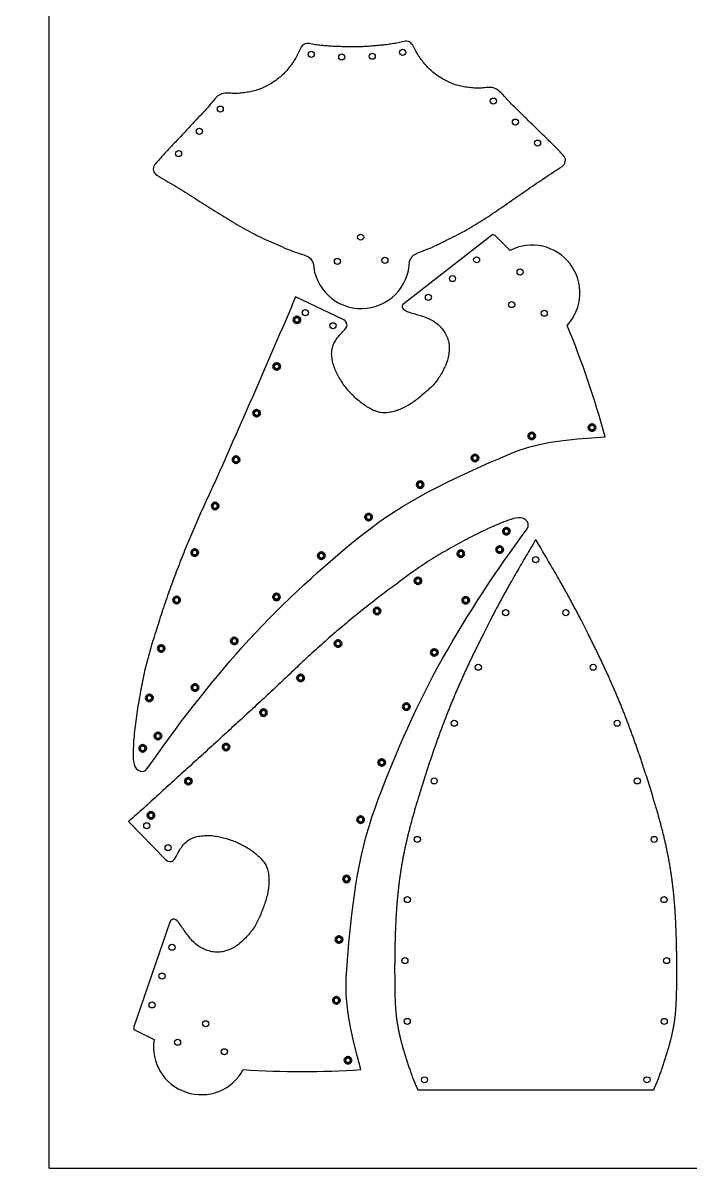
# Model space of a CAD drawing. Header units: millimetres. Extents: x -13 to 1300, y 0 to 900.
# Drawn here: x -13 to 316, y 0 to 563 of the extents above; entities that cross this region are included whole.
import ezdxf

# ---------------------------------------------------------------- set-up
doc = ezdxf.new("R2010")
doc.units = ezdxf.units.MM
doc.header["$MEASUREMENT"] = 0
doc.layers.add('Asphalt line', color=7, linetype='Continuous', lineweight=60)

# ---------------------------------------------------------------- blocks, each defined once
blk = doc.blocks.new('*U93')
at = {"layer": 'Asphalt line'}
blk.add_circle((0, 0), 1.5, dxfattribs=at)
blk = doc.blocks.new('*U94')
at = {"color": 0, "linetype": 'ByBlock', "lineweight": -2, "transparency": 16777216}
for p, rotation in [((18152.59, 16266.89), 125.0890754685372), ((18169.27, 16241.97), 122.4878010104123), ((18184.74, 16216.27), 119.3926457649304), ((18198.52, 16189.62), 115.3225944649334), ((18210.6, 16162.17), 112.3515465901946), ((18221.05, 16134.06), 107.4632557853854), ((18227.95, 16104.89), 99.52896095275729), ((18231.66, 16075.12), 95.27111535672375), ((18232.93, 16045.19), 85.59557755168287), ((18227.25, 16015.77), 75.27021403216519)]:
    blk.add_blockref('*U93', p, dxfattribs=dict(at, rotation=rotation))
blk = doc.blocks.new('*U95')
at = {"layer": 'Asphalt line'}
blk.add_circle((0, 0), 1.5, dxfattribs=at)
blk = doc.blocks.new('*U96')
at = {"color": 0, "linetype": 'ByBlock', "lineweight": -2, "transparency": 16777216}
for p, rotation in [((18152.59, 16266.89), 125.0890754685372), ((18169.27, 16241.97), 122.4878010104123), ((18184.74, 16216.27), 119.3926457649304), ((18198.52, 16189.62), 115.3225944649334), ((18210.6, 16162.17), 112.3515465901946), ((18221.05, 16134.06), 107.4632557853854), ((18227.95, 16104.89), 99.52896095275729), ((18231.66, 16075.12), 95.27111535672375), ((18232.93, 16045.19), 85.59557755168287), ((18227.25, 16015.77), 75.27021403216519)]:
    blk.add_blockref('*U95', p, dxfattribs=dict(at, rotation=rotation))
blk = doc.blocks.new('*U97')
at = {"layer": 'Asphalt line'}
blk.add_circle((10.01, -0.04), 1.5, dxfattribs=at)
blk = doc.blocks.new('*U98')
at = {"color": 0, "linetype": 'ByBlock', "lineweight": -2, "transparency": 16777216}
for p, rotation in [((18034.35, 16271.62), 25.65217659038145), ((18012.34, 16259.78), 30.74563605227971), ((17991.77, 16245.59), 36.53078466352862), ((17971.98, 16230.33), 39.4520793077395), ((17953.04, 16214.01), 41.98599230359968), ((17934.78, 16196.94), 43.37548425488295), ((17916.44, 16179.95), 42.52346272460711), ((17898.01, 16163.06), 42.27126068787618), ((17879.49, 16146.26), 42.45308691379032), ((17860.94, 16129.51), 42.04676851832901)]:
    blk.add_blockref('*U97', p, dxfattribs=dict(at, rotation=rotation))
blk = doc.blocks.new('*U99')
at = {"layer": 'Asphalt line'}
blk.add_circle((10.01, -0.04), 1.5, dxfattribs=at)
blk = doc.blocks.new('*U100')
at = {"color": 0, "linetype": 'ByBlock', "lineweight": -2, "transparency": 16777216}
for p, rotation in [((18034.35, 16271.62), 25.65217659038145), ((18012.34, 16259.78), 30.74563605227971), ((17991.77, 16245.59), 36.53078466352862), ((17971.98, 16230.33), 39.4520793077395), ((17953.04, 16214.01), 41.98599230359968), ((17934.78, 16196.94), 43.37548425488295), ((17916.44, 16179.95), 42.52346272460711), ((17898.01, 16163.06), 42.27126068787618), ((17879.49, 16146.26), 42.45308691379032), ((17860.94, 16129.51), 42.04676851832901)]:
    blk.add_blockref('*U99', p, dxfattribs=dict(at, rotation=rotation))
blk = doc.blocks.new('*U120')
at = {"layer": 'Asphalt line'}
blk.add_circle((10.01, -0.04), 1.5, dxfattribs=at)
blk = doc.blocks.new('*U121')
at = {"color": 0, "linetype": 'ByBlock', "lineweight": -2, "transparency": 16777216}
for p, rotation in [((18034.35, 16271.62), 25.65217659038145), ((18012.34, 16259.78), 30.74563605227971), ((17991.77, 16245.59), 36.53078466352862), ((17971.98, 16230.33), 39.4520793077395), ((17953.04, 16214.01), 41.98599230359968), ((17934.78, 16196.94), 43.37548425488295), ((17916.44, 16179.95), 42.52346272460711), ((17898.01, 16163.06), 42.27126068787618), ((17879.49, 16146.26), 42.45308691379032), ((17860.94, 16129.51), 42.04676851832901)]:
    blk.add_blockref('*U120', p, dxfattribs=dict(at, rotation=rotation))
blk = doc.blocks.new('*U177')
at = {"layer": 'Asphalt line'}
blk.add_circle((10.01, -0.04), 1.5, dxfattribs=at)
blk = doc.blocks.new('*U178')
at = {"color": 0, "linetype": 'ByBlock', "lineweight": -2, "transparency": 16777216}
for p, rotation in [((18034.35, 16271.62), 25.65217659038145), ((18012.34, 16259.78), 30.74563605227971), ((17991.77, 16245.59), 36.53078466352862), ((17971.98, 16230.33), 39.4520793077395), ((17953.04, 16214.01), 41.98599230359968), ((17934.78, 16196.94), 43.37548425488295), ((17916.44, 16179.95), 42.52346272460711), ((17898.01, 16163.06), 42.27126068787618), ((17879.49, 16146.26), 42.45308691379032), ((17860.94, 16129.51), 42.04676851832901)]:
    blk.add_blockref('*U177', p, dxfattribs=dict(at, rotation=rotation))

msp = doc.modelspace()

# ---------------------------------------------------------------- linework, layer by layer
for p, q in [((0, 0), (0, 900)), ((39.17, 170.38), (42.67, 166.8)), ((181.53, 38.41), (187.03, 38.41)), ((0, 0), (1300, 0))]:
    msp.add_line(p, q)
for points in [[(177.39, 446.02), (178.01, 447.14), (178.68, 448.23), (179.55, 449.09), (180.66, 449.67), (181.82, 450.18), (182.97, 450.66), (184.13, 451.12), (185.31, 451.55), (186.48, 451.99), (187.65, 452.44), (188.8, 452.93), (189.94, 453.46), (191.07, 454), (192.19, 454.56), (193.3, 455.13), (194.42, 455.71), (195.53, 456.28), (196.65, 456.84), (197.78, 457.39), (198.9, 457.94), (200.03, 458.5), (201.14, 459.06), (202.26, 459.63), (203.36, 460.22), (204.46, 460.82), (205.55, 461.44), (206.64, 462.06), (207.72, 462.69), (208.8, 463.33), (209.87, 463.98), (210.94, 464.64), (212, 465.3), (213.06, 465.97), (214.12, 466.64), (215.17, 467.32), (216.22, 468.01), (217.26, 468.7), (218.31, 469.39), (219.35, 470.09), (220.39, 470.79), (221.42, 471.49), (222.46, 472.19), (223.49, 472.9), (224.52, 473.61), (225.55, 474.32), (226.58, 475.04), (227.61, 475.75), (228.64, 476.46), (229.67, 477.18), (230.69, 477.9), (231.72, 478.61), (232.75, 479.33), (233.78, 480.04), (234.81, 480.75), (235.84, 481.46), (236.87, 482.18), (237.9, 482.88), (238.94, 483.59), (239.97, 484.3), (241.01, 485), (242.05, 485.7), (243.09, 486.39), (244.13, 487.09), (245.17, 487.78), (246.22, 488.47), (247.26, 489.16), (248.31, 489.85), (249.36, 490.53), (250.41, 491.22), (251.45, 491.9), (252.5, 492.59), (253.09, 493.02), (253.58, 493.58), (253.92, 494.23), (254.1, 494.94), (254.16, 495.68), (254.1, 496.42), (253.86, 497.1), (253.45, 497.7), (252.94, 498.25), (252.43, 498.79), (251.91, 499.33), (251.4, 499.87), (250.88, 500.4), (250.37, 500.93), (249.85, 501.46), (249.33, 501.98), (248.82, 502.51), (248.3, 503.03), (247.78, 503.54), (247.26, 504.06), (246.74, 504.57), (246.22, 505.09), (245.7, 505.6), (245.18, 506.11), (244.66, 506.62), (244.14, 507.13), (243.62, 507.63), (243.1, 508.14), (242.58, 508.64), (242.06, 509.15), (241.54, 509.66), (241.02, 510.16), (240.49, 510.67), (239.97, 511.17), (239.45, 511.68), (238.93, 512.19), (238.41, 512.69), (237.89, 513.2), (237.37, 513.71), (236.85, 514.22), (236.33, 514.73), (235.81, 515.25), (235.28, 515.76), (234.76, 516.28), (234.24, 516.79), (233.72, 517.3), (233.2, 517.82), (232.68, 518.33), (232.16, 518.85), (231.63, 519.36), (231.11, 519.87), (230.59, 520.38), (230.06, 520.88), (229.54, 521.39), (229.02, 521.9), (228.49, 522.41), (227.97, 522.92), (227.46, 523.44), (226.94, 523.96), (226.43, 524.48), (225.92, 525.01), (225.42, 525.54), (224.92, 526.08), (224.43, 526.63), (223.94, 527.18), (223.45, 527.74), (222.96, 528.3), (222.46, 528.83), (221.94, 529.35), (221.38, 529.82), (220.8, 530.25), (220.17, 530.62), (219.5, 530.93), (218.8, 531.16), (218.09, 531.32), (217.36, 531.41), (216.62, 531.43), (215.89, 531.42), (215.16, 531.36), (214.43, 531.29), (213.7, 531.21), (212.98, 531.14), (212.25, 531.09), (211.52, 531.07), (210.79, 531.07), (210.05, 531.09), (209.32, 531.13), (208.59, 531.18), (207.86, 531.24), (207.13, 531.32), (206.4, 531.4), (205.67, 531.5), (204.94, 531.6), (204.22, 531.72), (203.5, 531.85), (202.78, 532), (202.07, 532.16), (201.36, 532.35), (200.66, 532.55), (199.96, 532.76), (199.27, 533), (198.58, 533.25), (197.9, 533.53), (197.22, 533.81), (196.55, 534.12), (195.89, 534.44), (195.23, 534.77), (194.59, 535.12), (193.94, 535.48), (193.31, 535.85), (192.69, 536.24), (192.07, 536.64), (191.46, 537.05), (190.86, 537.47), (190.27, 537.91), (189.69, 538.36), (189.12, 538.82), (188.56, 539.29), (188.02, 539.77), (187.48, 540.27), (186.96, 540.78), (186.45, 541.31), (185.95, 541.84), (185.45, 542.38), (184.97, 542.94), (184.5, 543.5), (184.04, 544.06), (183.59, 544.64), (183.14, 545.22), (182.71, 545.82), (182.3, 546.42), (181.89, 547.03), (181.5, 547.64), (181.12, 548.27), (180.75, 548.91), (180.4, 549.55), (180.07, 550.2), (179.74, 550.85), (179.42, 551.51), (179.07, 552.15), (178.65, 552.76), (178.15, 553.3), (177.57, 553.74), (176.89, 554.03), (176.17, 554.17), (175.43, 554.16), (174.71, 554.04), (174, 553.86), (173.29, 553.65), (172.58, 553.47), (171.87, 553.33), (171.15, 553.2), (170.42, 553.09), (169.7, 552.99), (168.97, 552.89), (168.25, 552.78), (167.52, 552.67), (166.8, 552.56), (166.08, 552.46), (165.35, 552.36), (164.62, 552.28), (163.9, 552.21), (163.17, 552.15), (162.44, 552.09), (161.71, 552.03), (160.98, 551.97), (160.25, 551.9), (159.52, 551.84), (158.79, 551.77), (158.06, 551.7), (157.33, 551.64), (156.61, 551.59), (155.88, 551.53), (155.15, 551.49), (154.42, 551.46), (153.69, 551.43), (152.95, 551.41), (152.22, 551.4), (151.49, 551.39), (150.76, 551.37), (150.03, 551.35), (149.3, 551.33), (148.57, 551.33), (147.84, 551.33), (147.1, 551.34), (146.37, 551.36), (145.64, 551.39), (144.91, 551.42), (144.18, 551.45), (143.45, 551.49), (142.72, 551.52), (141.99, 551.55), (141.26, 551.58), (140.52, 551.61), (139.79, 551.64), (139.06, 551.67), (138.33, 551.71), (137.6, 551.76), (136.87, 551.82), (136.15, 551.9), (135.42, 551.97), (134.69, 552.05), (133.96, 552.13), (133.23, 552.2), (132.51, 552.27), (131.78, 552.35), (131.05, 552.44), (130.33, 552.56), (129.61, 552.7), (128.9, 552.88), (128.18, 553.03), (127.46, 553.12), (126.72, 553.09), (126, 552.93), (125.34, 552.6), (124.77, 552.14), (124.3, 551.58), (123.91, 550.96), (123.58, 550.3), (123.29, 549.63), (123, 548.96), (122.69, 548.3), (122.36, 547.64), (122.03, 546.99), (121.68, 546.35), (121.31, 545.71), (120.93, 545.09), (120.54, 544.47), (120.14, 543.86), (119.72, 543.25), (119.29, 542.66), (118.86, 542.07), (118.41, 541.49), (117.95, 540.92), (117.48, 540.36), (117, 539.8), (116.52, 539.26), (116.01, 538.72), (115.5, 538.2), (114.98, 537.69), (114.44, 537.2), (113.89, 536.71), (113.33, 536.24), (112.76, 535.78), (112.18, 535.33), (111.59, 534.89), (110.99, 534.47), (110.38, 534.05), (109.77, 533.65), (109.14, 533.26), (108.51, 532.89), (107.87, 532.53), (107.22, 532.18), (106.57, 531.85), (105.9, 531.53), (105.23, 531.23), (104.56, 530.95), (103.87, 530.68), (103.19, 530.43), (102.49, 530.2), (101.79, 529.99), (101.09, 529.79), (100.38, 529.62), (99.66, 529.45), (98.95, 529.3), (98.23, 529.16), (97.5, 529.04), (96.78, 528.92), (96.05, 528.82), (95.32, 528.72), (94.59, 528.64), (93.86, 528.57), (93.13, 528.52), (92.4, 528.48), (91.67, 528.48), (90.94, 528.49), (90.21, 528.53), (89.48, 528.58), (88.75, 528.62), (88.02, 528.64), (87.29, 528.63), (86.55, 528.57), (85.83, 528.45), (85.12, 528.26), (84.43, 528), (83.78, 527.67), (83.17, 527.27), (82.6, 526.81), (82.07, 526.31), (81.57, 525.78), (81.09, 525.22), (80.62, 524.64), (80.16, 524.06), (79.7, 523.49), (79.23, 522.92), (78.75, 522.36), (78.27, 521.8), (77.79, 521.25), (77.3, 520.71), (76.81, 520.17), (76.31, 519.63), (75.82, 519.1), (75.32, 518.57), (74.82, 518.04), (74.32, 517.51), (73.81, 516.98), (73.31, 516.44), (72.81, 515.91), (72.31, 515.38), (71.81, 514.84), (71.31, 514.31), (70.82, 513.77), (70.32, 513.23), (69.82, 512.7), (69.32, 512.16), (68.82, 511.62), (68.33, 511.09), (67.83, 510.56), (67.33, 510.02), (66.83, 509.49), (66.33, 508.96), (65.83, 508.43), (65.34, 507.9), (64.84, 507.37), (64.34, 506.85), (63.84, 506.32), (63.34, 505.79), (62.84, 505.26), (62.34, 504.73), (61.84, 504.21), (61.35, 503.68), (60.85, 503.15), (60.35, 502.62), (59.85, 502.09), (59.35, 501.56), (58.86, 501.02), (58.36, 500.49), (57.86, 499.95), (57.37, 499.41), (56.87, 498.87), (56.38, 498.33), (55.88, 497.79), (55.39, 497.24), (54.9, 496.69), (54.4, 496.14), (53.91, 495.58), (53.42, 495.03), (52.93, 494.46), (52.44, 493.9), (51.96, 493.33), (51.57, 492.72), (51.37, 492.02), (51.34, 491.28), (51.42, 490.54), (51.64, 489.84), (52.01, 489.21), (52.52, 488.67), (53.13, 488.27), (54.2, 487.63), (55.27, 486.99), (56.35, 486.35), (57.42, 485.71), (58.49, 485.07), (59.56, 484.43), (60.64, 483.79), (61.7, 483.15), (62.77, 482.5), (63.84, 481.85), (64.91, 481.2), (65.97, 480.54), (67.03, 479.89), (68.09, 479.23), (69.15, 478.57), (70.21, 477.9), (71.27, 477.24), (72.32, 476.57), (73.38, 475.9), (74.43, 475.24), (75.49, 474.57), (76.54, 473.9), (77.6, 473.23), (78.65, 472.56), (79.71, 471.9), (80.77, 471.23), (81.82, 470.57), (82.88, 469.91), (83.94, 469.25), (85, 468.59), (86.06, 467.93), (87.13, 467.28), (88.2, 466.63), (89.27, 465.98), (90.34, 465.34), (91.41, 464.71), (92.49, 464.07), (93.57, 463.45), (94.65, 462.82), (95.74, 462.21), (96.83, 461.6), (97.93, 461), (99.03, 460.4), (100.13, 459.82), (101.24, 459.25), (102.36, 458.68), (103.48, 458.13), (104.6, 457.59), (105.74, 457.06), (106.87, 456.55), (108.01, 456.04), (109.16, 455.55), (110.3, 455.04), (111.44, 454.53), (112.58, 454.01), (113.72, 453.49), (114.85, 452.97), (115.99, 452.46), (117.14, 451.96), (118.29, 451.49), (119.46, 451.04), (120.64, 450.63), (121.83, 450.25), (123.02, 449.87), (124.2, 449.47), (125.36, 449.04), (126.54, 448.59), (127.69, 448.09), (128.65, 447.33), (129.39, 446.31), (130.05, 445.21, 0.968807), (177.39, 446.02)], [(255.02, 414.41, 0.840766), (226.9, 451.24), (219.52, 458.59, 0.377866), (217.78, 458.7), (174.78, 425.24), (174.19, 424.64), (173.88, 423.79), (173.89, 423.32), (174.11, 422.68), (174.63, 422.08), (175.26, 421.68), (175.91, 421.38), (176.67, 421.08), (177.38, 420.85), (178.08, 420.64), (178.78, 420.44), (179.58, 420.22), (180.18, 420.06), (180.88, 419.85), (181.58, 419.65), (182.29, 419.43), (182.99, 419.2), (183.69, 418.97), (184.39, 418.72), (185.09, 418.46), (185.51, 418.3), (186.46, 417.91), (187.14, 417.6), (187.81, 417.28), (188.47, 416.94), (189.11, 416.58), (189.73, 416.19), (190.61, 415.57), (190.92, 415.33), (191.48, 414.85), (192.02, 414.35), (192.54, 413.82), (193.03, 413.27), (193.5, 412.7), (193.82, 412.29), (194.39, 411.5), (194.79, 410.88), (195.17, 410.24), (195.52, 409.59), (195.83, 408.92), (196.11, 408.24), (196.36, 407.49), (196.55, 406.83), (196.71, 406.11), (196.83, 405.38), (196.91, 404.65), (196.97, 403.91), (196.98, 403.16), (196.96, 402.1), (196.93, 401.68), (196.86, 400.94), (196.77, 400.21), (196.64, 399.48), (196.49, 398.76), (196.32, 398.04), (196.11, 397.33), (195.96, 396.85), (195.63, 395.94), (195.35, 395.26), (195.06, 394.58), (194.75, 393.91), (194.55, 393.5), (194.1, 392.58), (193.76, 391.93), (193.42, 391.27), (193.06, 390.63), (192.69, 389.99), (192.3, 389.36), (191.91, 388.73), (191.5, 388.12), (191.07, 387.52), (190.55, 386.83), (190.17, 386.36), (189.7, 385.8), (189.21, 385.25), (188.72, 384.71), (188.2, 384.18), (187.68, 383.66), (187.15, 383.15), (186.61, 382.64), (186.06, 382.15), (185.5, 381.66), (184.94, 381.17), (184.37, 380.69), (183.56, 380.02), (183.23, 379.75), (182.66, 379.28), (182.08, 378.82), (181.51, 378.36), (180.92, 377.91), (180.33, 377.47), (179.74, 377.03), (179.14, 376.61), (178.53, 376.19), (177.91, 375.79), (177.29, 375.4), (176.9, 375.17), (176.02, 374.66), (175.36, 374.31), (174.7, 373.98), (174.04, 373.66), (173.36, 373.36), (172.68, 373.08), (171.98, 372.81), (171.29, 372.56), (170.58, 372.34), (169.87, 372.13), (169.15, 371.94), (168.43, 371.78), (167.84, 371.66), (166.96, 371.51), (166.23, 371.42), (165.49, 371.37), (164.76, 371.36), (164.14, 371.39), (163.3, 371.5), (162.58, 371.64), (161.87, 371.83), (161.16, 372.06), (160.47, 372.32), (159.78, 372.62), (159.1, 372.94), (158.2, 373.4), (157.78, 373.63), (157.13, 374), (156.5, 374.38), (155.87, 374.78), (155.26, 375.19), (154.66, 375.61), (154.06, 376.04), (153.48, 376.48), (152.9, 376.94), (152.5, 377.26), (151.77, 377.88), (151.22, 378.37), (150.68, 378.87), (150.15, 379.38), (149.62, 379.9), (149.11, 380.43), (148.6, 380.96), (148.31, 381.27), (147.61, 382.05), (147.12, 382.61), (146.65, 383.18), (146.19, 383.75), (145.73, 384.33), (145.29, 384.92), (144.85, 385.51), (144.43, 386.12), (143.89, 386.92), (143.61, 387.35), (143.22, 387.97), (142.84, 388.61), (142.48, 389.25), (142.13, 389.9), (141.79, 390.55), (141.47, 391.22), (141.13, 391.97), (140.88, 392.57), (140.62, 393.25), (140.37, 393.95), (140.14, 394.65), (139.93, 395.36), (139.75, 396.07), (139.58, 396.79), (139.42, 397.6), (139.31, 398.25), (139.21, 398.98), (139.14, 399.72), (139.11, 400.46), (139.12, 401.2), (139.18, 401.87), (139.3, 402.66), (139.46, 403.38), (139.67, 404.09), (139.93, 404.79), (140.22, 405.47), (140.67, 406.34), (140.92, 406.78), (141.31, 407.41), (141.73, 408.01), (142.18, 408.6), (142.64, 409.18), (143.01, 409.62), (143.59, 410.28), (144.09, 410.83), (144.59, 411.36), (145.09, 411.9), (145.53, 412.38), (146.1, 413.02), (146.57, 413.87), (146.67, 414.35), (146.66, 414.88), (146.44, 415.67), (145.98, 416.41), (145.57, 416.82), (144.83, 417.33), (121.38, 428.51), (120.89, 427.36), (120.4, 426.21), (119.91, 425.06), (119.43, 423.91), (118.94, 422.76), (118.45, 421.61), (117.96, 420.46), (117.48, 419.31), (116.99, 418.16), (116.49, 417.01), (116, 415.86), (115.51, 414.71), (115.01, 413.56), (114.51, 412.42), (114.01, 411.27), (113.51, 410.13), (113.01, 408.98), (112.51, 407.84), (112.01, 406.69), (111.51, 405.55), (111.01, 404.4), (110.51, 403.26), (110.01, 402.11), (109.51, 400.96), (109.01, 399.82), (108.51, 398.67), (108.02, 397.52), (107.52, 396.38), (107.02, 395.23), (106.53, 394.08), (106.04, 392.93), (105.54, 391.79), (105.05, 390.64), (104.55, 389.49), (104.06, 388.34), (103.56, 387.19), (103.07, 386.05), (102.57, 384.9), (102.08, 383.75), (101.58, 382.61), (101.08, 381.46), (100.58, 380.31), (100.08, 379.17), (99.58, 378.02), (99.08, 376.88), (98.58, 375.73), (98.08, 374.59), (97.58, 373.44), (97.08, 372.3), (96.57, 371.15), (96.07, 370.01), (95.57, 368.87), (95.06, 367.72), (94.56, 366.58), (94.06, 365.43), (93.55, 364.29), (93.05, 363.15), (92.55, 362), (92.04, 360.86), (91.54, 359.71), (91.04, 358.57), (90.54, 357.43), (90.03, 356.28), (89.53, 355.14), (89.03, 353.99), (88.53, 352.85), (88.02, 351.7), (87.52, 350.56), (87.01, 349.42), (86.51, 348.27), (86, 347.13), (85.5, 345.99), (84.99, 344.85), (84.48, 343.71), (83.97, 342.56), (83.45, 341.43), (82.94, 340.29), (82.42, 339.15), (81.9, 338.01), (81.39, 336.87), (80.87, 335.74), (80.34, 334.6), (79.82, 333.47), (79.3, 332.33), (78.78, 331.19), (78.26, 330.06), (77.73, 328.92), (77.21, 327.79), (76.69, 326.65), (76.17, 325.52), (75.65, 324.38), (75.13, 323.24), (74.62, 322.1), (74.11, 320.96), (73.6, 319.82), (73.1, 318.67), (72.6, 317.53), (72.1, 316.38), (71.61, 315.23), (71.11, 314.09), (70.62, 312.94), (70.13, 311.79), (69.64, 310.64), (69.15, 309.49), (68.67, 308.34), (68.18, 307.18), (67.7, 306.03), (67.22, 304.88), (66.75, 303.72), (66.28, 302.56), (65.82, 301.4), (65.36, 300.24), (64.9, 299.07), (64.45, 297.91), (64, 296.74), (63.55, 295.58), (63.1, 294.41), (62.65, 293.24), (62.21, 292.08), (61.76, 290.91), (61.32, 289.74), (60.89, 288.57), (60.46, 287.39), (60.03, 286.22), (59.61, 285.04), (59.19, 283.86), (58.77, 282.69), (58.36, 281.51), (57.95, 280.33), (57.54, 279.14), (57.13, 277.96), (56.72, 276.78), (56.32, 275.6), (55.92, 274.41), (55.53, 273.23), (55.14, 272.04), (54.77, 270.85), (54.4, 269.65), (54.04, 268.46), (53.67, 267.26), (53.29, 266.07), (52.9, 264.88), (52.5, 263.7), (52.11, 262.51), (51.73, 261.32), (51.35, 260.13), (50.98, 258.94), (50.62, 257.74), (50.27, 256.54), (49.92, 255.34), (49.58, 254.14), (49.24, 252.93), (48.9, 251.73), (48.57, 250.52), (48.25, 249.32), (47.94, 248.11), (47.63, 246.89), (47.34, 245.68), (47.06, 244.46), (46.79, 243.24), (46.53, 242.02), (46.27, 240.8), (46.02, 239.57), (45.78, 238.34), (45.55, 237.12), (45.32, 235.89), (45.09, 234.66), (44.86, 233.43), (44.64, 232.2), (44.41, 230.97), (44.19, 229.74), (43.98, 228.51), (43.77, 227.28), (43.57, 226.04), (43.38, 224.81), (43.21, 223.57), (43.04, 222.33), (42.88, 221.09), (42.71, 219.85), (42.56, 218.61), (42.4, 217.37), (42.26, 216.13), (42.11, 214.89), (41.98, 213.64), (41.86, 212.4), (41.76, 211.16), (41.66, 209.91), (41.58, 208.67), (41.52, 207.42), (41.47, 206.17), (41.43, 204.92), (41.41, 203.67), (41.4, 202.41), (41.43, 201.16), (41.58, 199.92), (41.88, 198.72), (42.29, 197.51), (42.94, 196.46), (43.94, 195.72), (45.07, 195.13), (46.29, 195.08), (47.48, 195.54), (48.32, 196.44), (51.06, 200.33), (53.82, 204.21), (56.6, 208.08), (59.41, 211.92), (62.24, 215.75), (65.11, 219.55), (68, 223.34), (70.92, 227.1), (73.86, 230.84), (76.83, 234.56), (79.84, 238.26), (82.87, 241.93), (85.93, 245.59), (89.02, 249.21), (92.14, 252.8), (95.3, 256.37), (98.5, 259.9), (101.73, 263.39), (105.01, 266.84), (108.33, 270.25), (111.69, 273.62), (115.08, 276.96), (118.52, 280.27), (121.98, 283.54), (125.47, 286.79), (128.99, 290), (132.54, 293.18), (136.1, 296.34), (139.67, 299.46), (143.27, 302.55), (146.88, 305.6), (150.54, 308.6), (154.24, 311.56), (158.01, 314.45), (161.86, 317.28), (165.79, 320.05), (169.83, 322.73), (173.97, 325.33), (178.21, 327.86), (182.51, 330.29), (186.87, 332.65), (191.25, 334.93), (195.63, 337.13), (200, 339.24), (204.33, 341.28), (208.6, 343.24), (212.78, 345.12), (216.86, 346.92), (220.82, 348.64), (224.65, 350.29), (228.46, 351.85), (232.43, 353.3), (236.72, 354.64), (241.48, 355.85), (246.89, 356.91), (253.09, 357.82), (260.04, 358.56), (267.14, 359.14), (273.71, 359.57, 0.031706), (255.02, 414.41)], [(95.62, 48.43, 0.031706), (153.55, 48.43), (151.84, 54.79), (150.1, 61.69), (148.56, 68.51), (147.42, 74.68), (146.68, 80.14), (146.29, 85.03), (146.18, 89.52), (146.27, 93.75), (146.51, 97.87), (146.84, 102.02), (147.2, 106.32), (147.58, 110.76), (148.01, 115.33), (148.49, 120), (149.02, 124.76), (149.62, 129.57), (150.28, 134.43), (151.02, 139.31), (151.85, 144.2), (152.77, 149.06), (153.79, 153.88), (154.92, 158.64), (156.16, 163.33), (157.5, 167.95), (158.95, 172.5), (160.47, 177), (162.07, 181.46), (163.74, 185.89), (165.46, 190.3), (167.22, 194.69), (169.02, 199.09), (170.86, 203.47), (172.73, 207.85), (174.64, 212.22), (176.58, 216.57), (178.57, 220.91), (180.59, 225.22), (182.65, 229.51), (184.76, 233.78), (186.92, 238.02), (189.13, 242.24), (191.39, 246.43), (193.7, 250.59), (196.05, 254.73), (198.45, 258.85), (200.88, 262.94), (203.35, 267.02), (205.85, 271.07), (208.38, 275.1), (210.95, 279.12), (213.54, 283.11), (216.16, 287.09), (218.81, 291.05), (221.49, 294.98), (224.19, 298.9), (226.93, 302.8), (229.69, 306.68), (232.47, 310.54), (235.27, 314.39), (235.86, 315.48), (235.9, 316.75), (235.47, 317.89), (234.55, 318.77), (233.51, 319.48), (232.31, 319.75), (231.04, 319.75), (229.8, 319.65), (228.58, 319.39), (227.39, 319.01), (226.2, 318.6), (225.02, 318.17), (223.85, 317.73), (222.68, 317.28), (221.53, 316.82), (220.37, 316.35), (219.22, 315.86), (218.08, 315.35), (216.94, 314.84), (215.81, 314.31), (214.68, 313.78), (213.55, 313.24), (212.42, 312.69), (211.3, 312.15), (210.18, 311.59), (209.06, 311.04), (207.94, 310.48), (206.83, 309.91), (205.72, 309.34), (204.62, 308.75), (203.52, 308.16), (202.42, 307.56), (201.33, 306.95), (200.23, 306.34), (199.14, 305.73), (198.05, 305.12), (196.96, 304.51), (195.88, 303.9), (194.79, 303.28), (193.71, 302.65), (192.63, 302.02), (191.55, 301.39), (190.48, 300.75), (189.41, 300.09), (188.35, 299.44), (187.29, 298.77), (186.24, 298.09), (185.2, 297.4), (184.16, 296.71), (183.12, 296.01), (182.09, 295.3), (181.06, 294.59), (180.04, 293.88), (179.01, 293.16), (177.99, 292.44), (176.97, 291.71), (175.96, 290.98), (174.95, 290.24), (173.95, 289.49), (172.96, 288.74), (171.96, 287.98), (170.96, 287.23), (169.96, 286.49), (168.95, 285.75), (167.93, 285.02), (166.92, 284.29), (165.91, 283.55), (164.91, 282.8), (163.92, 282.05), (162.92, 281.29), (161.93, 280.52), (160.95, 279.76), (159.96, 278.99), (158.97, 278.22), (157.99, 277.45), (157.01, 276.68), (156.02, 275.91), (155.04, 275.13), (154.07, 274.35), (153.09, 273.57), (152.12, 272.78), (151.15, 271.99), (150.19, 271.2), (149.23, 270.4), (148.26, 269.6), (147.3, 268.8), (146.35, 268), (145.39, 267.2), (144.43, 266.4), (143.47, 265.59), (142.52, 264.78), (141.56, 263.98), (140.62, 263.16), (139.67, 262.35), (138.73, 261.53), (137.79, 260.7), (136.85, 259.87), (135.92, 259.04), (134.99, 258.21), (134.05, 257.38), (133.12, 256.54), (132.19, 255.71), (131.26, 254.87), (130.34, 254.03), (129.41, 253.2), (128.48, 252.35), (127.56, 251.51), (126.64, 250.67), (125.72, 249.82), (124.81, 248.97), (123.9, 248.11), (122.99, 247.26), (122.08, 246.4), (121.17, 245.54), (120.26, 244.68), (119.35, 243.82), (118.45, 242.96), (117.54, 242.1), (116.64, 241.24), (115.73, 240.38), (114.82, 239.52), (113.92, 238.66), (113.01, 237.8), (112.1, 236.94), (111.19, 236.08), (110.28, 235.23), (109.37, 234.37), (108.45, 233.52), (107.54, 232.67), (106.62, 231.82), (105.71, 230.97), (104.79, 230.12), (103.87, 229.27), (102.95, 228.42), (102.03, 227.58), (101.11, 226.73), (100.19, 225.89), (99.27, 225.04), (98.35, 224.2), (97.43, 223.35), (96.51, 222.51), (95.58, 221.66), (94.66, 220.82), (93.74, 219.97), (92.82, 219.13), (91.9, 218.28), (90.98, 217.44), (90.06, 216.59), (89.14, 215.75), (88.22, 214.9), (87.3, 214.06), (86.38, 213.21), (85.46, 212.36), (84.54, 211.52), (83.62, 210.68), (82.69, 209.83), (81.77, 208.99), (80.85, 208.14), (79.93, 207.3), (79, 206.46), (78.08, 205.61), (77.16, 204.77), (76.23, 203.93), (75.31, 203.09), (74.38, 202.25), (73.46, 201.41), (72.53, 200.57), (71.6, 199.74), (70.67, 198.9), (69.75, 198.06), (68.82, 197.22), (67.89, 196.38), (66.97, 195.55), (66.04, 194.71), (65.11, 193.87), (64.19, 193.03), (63.26, 192.19), (62.34, 191.35), (61.41, 190.51), (60.49, 189.66), (59.57, 188.82), (58.64, 187.98), (57.72, 187.13), (56.8, 186.29), (55.88, 185.45), (54.95, 184.6), (54.03, 183.76), (53.11, 182.92), (52.18, 182.08), (51.26, 181.24), (50.33, 180.4), (49.41, 179.56), (48.48, 178.72), (47.55, 177.88), (46.62, 177.05), (45.69, 176.22), (44.76, 175.38), (43.82, 174.55), (42.89, 173.72), (41.96, 172.89), (41.03, 172.05), (40.1, 171.22), (39.17, 170.38), (57.32, 151.8), (58.04, 151.26), (58.56, 151.01), (59.41, 150.8), (60.22, 150.85), (60.72, 151.01), (61.15, 151.26), (61.8, 151.99), (62.23, 152.73), (62.53, 153.3), (62.88, 153.95), (63.23, 154.6), (63.58, 155.24), (64.03, 156.01), (64.32, 156.5), (64.72, 157.12), (65.13, 157.73), (65.57, 158.32), (66.04, 158.9), (66.37, 159.28), (67.05, 159.98), (67.61, 160.48), (68.18, 160.95), (68.79, 161.38), (69.42, 161.76), (70.13, 162.13), (70.74, 162.4), (71.44, 162.65), (72.14, 162.86), (72.86, 163.03), (73.59, 163.18), (74.25, 163.28), (75.06, 163.39), (75.8, 163.46), (76.53, 163.52), (77.27, 163.55), (78.01, 163.56), (78.74, 163.55), (79.48, 163.52), (80.12, 163.48), (80.95, 163.4), (81.68, 163.31), (82.41, 163.2), (83.14, 163.08), (83.86, 162.94), (84.58, 162.79), (85.3, 162.62), (85.79, 162.49), (86.73, 162.24), (87.44, 162.03), (88.14, 161.81), (88.84, 161.58), (89.54, 161.34), (90.23, 161.09), (90.92, 160.82), (91.6, 160.54), (92.57, 160.13), (92.95, 159.96), (93.62, 159.65), (94.29, 159.33), (94.95, 159), (95.6, 158.66), (96.25, 158.31), (96.89, 157.95), (97.71, 157.46), (98.15, 157.18), (98.77, 156.79), (99.38, 156.37), (99.98, 155.95), (100.57, 155.51), (101.15, 155.06), (101.73, 154.6), (102.29, 154.12), (102.85, 153.63), (103.21, 153.31), (103.94, 152.6), (104.46, 152.06), (104.96, 151.51), (105.43, 150.94), (105.88, 150.34), (106.28, 149.73), (106.65, 149.09), (107.02, 148.34), (107.25, 147.76), (107.48, 147.06), (107.67, 146.35), (107.82, 145.62), (107.96, 144.75), (108.04, 144.15), (108.12, 143.41), (108.17, 142.67), (108.21, 141.93), (108.22, 141.19), (108.21, 140.45), (108.18, 139.71), (108.14, 138.97), (108.07, 138.23), (107.99, 137.5), (107.88, 136.77), (107.76, 136.04), (107.57, 135.04), (107.47, 134.59), (107.3, 133.88), (107.12, 133.16), (106.92, 132.45), (106.72, 131.75), (106.5, 131.05), (106.27, 130.35), (106.03, 129.65), (105.78, 128.95), (105.53, 128.26), (105.27, 127.56), (105.12, 127.17), (104.75, 126.18), (104.47, 125.49), (104.2, 124.8), (103.91, 124.12), (103.62, 123.44), (103.32, 122.76), (103.01, 122.09), (102.68, 121.43), (102.35, 120.78), (102, 120.13), (101.63, 119.49), (101.25, 118.86), (100.93, 118.35), (100.44, 117.64), (100.01, 117.04), (99.56, 116.46), (99.1, 115.88), (98.63, 115.32), (98.14, 114.76), (97.65, 114.21), (97.14, 113.67), (96.63, 113.14), (95.91, 112.42), (95.58, 112.1), (95.04, 111.59), (94.5, 111.09), (93.94, 110.61), (93.19, 110.01), (92.78, 109.7), (92.18, 109.28), (91.56, 108.88), (90.92, 108.51), (90.27, 108.15), (89.61, 107.83), (88.93, 107.52), (88.54, 107.36), (87.54, 107), (86.84, 106.77), (86.12, 106.58), (85.39, 106.43), (84.67, 106.31), (83.93, 106.23), (83.25, 106.19), (82.46, 106.19), (81.72, 106.23), (80.99, 106.31), (80.26, 106.43), (79.53, 106.58), (78.81, 106.77), (77.88, 107.05), (77.4, 107.21), (76.7, 107.48), (76.02, 107.77), (75.36, 108.09), (74.71, 108.44), (74.08, 108.82), (73.75, 109.03), (72.88, 109.66), (72.31, 110.13), (71.75, 110.62), (71.22, 111.13), (70.7, 111.66), (70.2, 112.2), (69.52, 112.98), (69.22, 113.32), (68.75, 113.9), (68.3, 114.48), (67.85, 115.07), (67.41, 115.66), (66.97, 116.26), (66.55, 116.86), (66.13, 117.46), (65.78, 117.97), (65.32, 118.66), (64.91, 119.26), (64.48, 119.85), (64.03, 120.44), (63.51, 121.07), (63.01, 121.59), (62.42, 122.06), (61.69, 122.35), (61.02, 122.35), (60.56, 122.21), (59.87, 121.64), (59.49, 120.89), (41.68, 69.4, 0.377866), (42.35, 67.78), (51.68, 63.17, 0.840766), (95.62, 48.43)], [(239.77, 308.73, 0.471642), (239.33, 308.73), (238.21, 306.84), (237.1, 304.96), (235.98, 303.07), (235.43, 302.13), (234.87, 301.18), (234.32, 300.24), (233.76, 299.29), (233.21, 298.35), (232.65, 297.4), (232.1, 296.46), (231.55, 295.51), (231, 294.56), (230.45, 293.61), (229.9, 292.66), (229.35, 291.71), (228.81, 290.76), (228.26, 289.81), (227.72, 288.86), (227.18, 287.91), (226.91, 287.43), (226.64, 286.95), (226.37, 286.48), (226.1, 286), (225.84, 285.52), (225.57, 285.04), (225.3, 284.57), (225.04, 284.09), (224.77, 283.61), (224.5, 283.13), (224.24, 282.65), (223.97, 282.17), (223.71, 281.69), (223.45, 281.21), (223.18, 280.73), (222.92, 280.25), (222.66, 279.77), (222.4, 279.29), (222.13, 278.81), (221.87, 278.32), (221.61, 277.84), (221.35, 277.36), (221.09, 276.88), (220.84, 276.39), (220.58, 275.91), (220.32, 275.43), (220.06, 274.94), (219.8, 274.46), (219.55, 273.98), (219.29, 273.49), (219.04, 273.01), (218.78, 272.52), (218.53, 272.04), (218.27, 271.55), (218.02, 271.07), (217.76, 270.58), (217.51, 270.1), (217.26, 269.61), (216.75, 268.64), (216.25, 267.66), (215.75, 266.69), (215.25, 265.71), (214.75, 264.74), (214.26, 263.76), (213.76, 262.78), (213.51, 262.29), (213.27, 261.8), (213.02, 261.31), (212.78, 260.82), (212.53, 260.33), (212.29, 259.84), (212.04, 259.35), (211.8, 258.86), (211.56, 258.37), (211.31, 257.87), (211.07, 257.38), (210.83, 256.89), (210.59, 256.4), (210.35, 255.91), (210.11, 255.41), (209.87, 254.92), (209.63, 254.43), (209.39, 253.93), (209.15, 253.44), (208.91, 252.95), (208.67, 252.45), (208.44, 251.96), (208.2, 251.46), (207.96, 250.97), (207.73, 250.47), (207.49, 249.98), (207.26, 249.48), (207.03, 248.99), (206.79, 248.49), (206.56, 247.99), (206.33, 247.5), (206.1, 247), (205.87, 246.5), (205.64, 246.01), (205.41, 245.51), (205.18, 245.01), (204.95, 244.51), (204.72, 244.02), (204.49, 243.52), (204.26, 243.02), (204.04, 242.52), (203.81, 242.02), (203.59, 241.52), (203.36, 241.02), (203.14, 240.52), (202.91, 240.02), (202.69, 239.52), (202.47, 239.02), (202.25, 238.52), (202.03, 238.02), (201.81, 237.51), (201.59, 237.01), (201.37, 236.51), (201.15, 236.01), (200.93, 235.51), (200.71, 235), (200.5, 234.5), (200.28, 234), (200.07, 233.49), (199.85, 232.99), (199.64, 232.48), (199.43, 231.98), (199.21, 231.47), (199, 230.97), (198.79, 230.46), (198.58, 229.96), (198.37, 229.45), (198.16, 228.95), (197.95, 228.44), (197.75, 227.93), (197.54, 227.42), (197.33, 226.92), (197.13, 226.41), (196.92, 225.9), (196.72, 225.39), (196.52, 224.88), (196.31, 224.38), (196.11, 223.87), (195.91, 223.36), (195.71, 222.85), (195.51, 222.34), (195.31, 221.83), (195.11, 221.32), (194.91, 220.81), (194.72, 220.3), (194.52, 219.79), (194.32, 219.27), (194.13, 218.76), (193.93, 218.25), (193.74, 217.74), (193.55, 217.23), (193.36, 216.71), (193.16, 216.2), (192.97, 215.69), (192.78, 215.17), (192.59, 214.66), (192.4, 214.15), (192.21, 213.63), (192.02, 213.12), (191.84, 212.6), (191.65, 212.09), (191.46, 211.57), (191.28, 211.06), (191.09, 210.54), (190.91, 210.03), (190.72, 209.51), (190.54, 208.99), (190.36, 208.48), (190.17, 207.96), (189.99, 207.44), (189.81, 206.93), (189.63, 206.41), (189.45, 205.89), (189.27, 205.38), (189.09, 204.86), (188.91, 204.34), (188.74, 203.82), (188.56, 203.3), (188.38, 202.78), (188.2, 202.26), (188.03, 201.75), (187.85, 201.23), (187.68, 200.71), (187.5, 200.19), (187.33, 199.67), (187.16, 199.15), (186.98, 198.63), (186.81, 198.11), (186.64, 197.59), (186.47, 197.07), (186.3, 196.54), (186.12, 196.02), (185.95, 195.5), (185.78, 194.98), (185.62, 194.46), (185.45, 193.94), (185.11, 192.89), (184.78, 191.85), (184.44, 190.8), (184.11, 189.76), (183.78, 188.71), (183.45, 187.66), (183.13, 186.62), (182.8, 185.57), (182.48, 184.52), (182.16, 183.47), (182, 182.94), (181.84, 182.42), (181.68, 181.89), (181.52, 181.37), (181.36, 180.84), (181.2, 180.32), (181.04, 179.79), (180.89, 179.26), (180.73, 178.74), (180.58, 178.21), (180.42, 177.68), (180.27, 177.16), (180.11, 176.63), (179.96, 176.1), (179.81, 175.58), (179.66, 175.05), (179.51, 174.52), (179.36, 173.99), (179.21, 173.46), (179.06, 172.94), (178.91, 172.41), (178.77, 171.88), (178.62, 171.35), (178.48, 170.82), (178.33, 170.29), (178.19, 169.76), (178.05, 169.23), (177.91, 168.7), (177.77, 168.17), (177.63, 167.64), (177.49, 167.11), (177.35, 166.58), (177.22, 166.05), (177.08, 165.52), (176.95, 164.99), (176.81, 164.46), (176.68, 163.92), (176.55, 163.39), (176.42, 162.86), (176.3, 162.33), (176.17, 161.79), (176.04, 161.26), (175.92, 160.73), (175.8, 160.19), (175.67, 159.66), (175.55, 159.12), (175.43, 158.59), (175.32, 158.05), (175.2, 157.52), (175.08, 156.98), (174.97, 156.45), (174.86, 155.91), (174.75, 155.38), (174.64, 154.84), (174.53, 154.3), (174.42, 153.77), (174.32, 153.23), (174.21, 152.69), (174.11, 152.15), (174.01, 151.62), (173.91, 151.08), (173.81, 150.54), (173.72, 150), (173.62, 149.46), (173.53, 148.92), (173.44, 148.38), (173.35, 147.84), (173.26, 147.3), (173.18, 146.76), (173.09, 146.22), (173.01, 145.68), (172.93, 145.14), (172.85, 144.59), (172.77, 144.05), (172.69, 143.51), (172.62, 142.97), (172.54, 142.42), (172.47, 141.88), (172.4, 141.34), (172.33, 140.79), (172.26, 140.25), (172.2, 139.71), (172.13, 139.16), (172.07, 138.62), (172, 138.07), (171.94, 137.53), (171.88, 136.98), (171.82, 136.44), (171.77, 135.89), (171.71, 135.35), (171.66, 134.8), (171.6, 134.26), (171.55, 133.71), (171.5, 133.16), (171.45, 132.62), (171.4, 132.07), (171.35, 131.53), (171.31, 130.98), (171.26, 130.43), (171.22, 129.89), (171.17, 129.34), (171.13, 128.79), (171.09, 128.24), (171.05, 127.7), (171.01, 127.15), (170.97, 126.6), (170.94, 126.05), (170.9, 125.51), (170.87, 124.96), (170.83, 124.41), (170.8, 123.86), (170.77, 123.32), (170.74, 122.77), (170.71, 122.22), (170.68, 121.67), (170.65, 121.12), (170.63, 120.57), (170.6, 120.03), (170.57, 119.48), (170.55, 118.93), (170.53, 118.38), (170.5, 117.83), (170.48, 117.29), (170.46, 116.74), (170.44, 116.19), (170.42, 115.64), (170.4, 115.09), (170.38, 114.55), (170.36, 114), (170.35, 113.45), (170.33, 112.9), (170.32, 112.35), (170.3, 111.81), (170.29, 111.26), (170.27, 110.71), (170.26, 110.16), (170.25, 109.61), (170.24, 109.07), (170.22, 108.52), (170.21, 107.97), (170.2, 107.42), (170.2, 106.88), (170.19, 106.33), (170.18, 105.78), (170.17, 105.23), (170.16, 104.69), (170.16, 104.14), (170.15, 103.59), (170.15, 103.04), (170.14, 102.5), (170.14, 101.95), (170.13, 101.4), (170.13, 100.85), (170.13, 100.31), (170.12, 99.76), (170.12, 99.21), (170.12, 98.66), (170.12, 98.12), (170.12, 97.02), (170.12, 95.92), (170.13, 94.83), (170.13, 93.73), (170.14, 92.63), (170.15, 91.54), (170.16, 90.44), (170.16, 89.89), (170.17, 89.34), (170.17, 88.79), (170.18, 88.24), (170.19, 87.69), (170.2, 87.14), (170.21, 86.6), (170.22, 86.05), (170.24, 85.5), (170.25, 84.95), (170.27, 84.4), (170.28, 83.85), (170.3, 83.3), (170.32, 82.75), (170.33, 82.48), (170.35, 82.21), (170.36, 81.93), (170.37, 81.66), (170.38, 81.38), (170.4, 81.11), (170.41, 80.84), (170.43, 80.56), (170.44, 80.29), (170.46, 80.01), (170.48, 79.74), (170.49, 79.47), (170.51, 79.19), (170.53, 78.92), (170.55, 78.65), (170.57, 78.37), (170.59, 78.1), (170.61, 77.83), (170.63, 77.56), (170.66, 77.28), (170.68, 77.01), (170.7, 76.74), (170.73, 76.46), (170.76, 76.19), (170.78, 75.92), (170.81, 75.65), (170.84, 75.37), (170.87, 75.1), (170.9, 74.83), (170.93, 74.56), (170.96, 74.29), (170.99, 74.02), (171.03, 73.74), (171.06, 73.47), (171.1, 73.2), (171.13, 72.93), (171.17, 72.66), (171.21, 72.39), (171.25, 72.12), (171.29, 71.85), (171.33, 71.58), (171.37, 71.31), (171.41, 71.04), (171.46, 70.77), (171.5, 70.5), (171.55, 70.23), (171.6, 69.96), (171.64, 69.69), (171.69, 69.42), (171.74, 69.15), (171.79, 68.88), (171.84, 68.61), (171.9, 68.34), (171.95, 68.07), (172, 67.8), (172.06, 67.54), (172.11, 67.27), (172.17, 67), (172.23, 66.73), (172.29, 66.46), (172.35, 66.2), (172.4, 65.93), (172.47, 65.66), (172.53, 65.39), (172.59, 65.13), (172.65, 64.86), (172.71, 64.59), (172.78, 64.33), (172.84, 64.06), (172.91, 63.79), (172.97, 63.53), (173.04, 63.26), (173.11, 62.99), (173.18, 62.73), (173.24, 62.46), (173.31, 62.2), (173.38, 61.93), (173.45, 61.67), (173.52, 61.4), (173.6, 61.14), (173.67, 60.87), (173.74, 60.61), (173.81, 60.34), (173.89, 60.08), (173.96, 59.81), (174.04, 59.55), (174.11, 59.29), (174.19, 59.02), (174.26, 58.76), (174.34, 58.49), (174.49, 57.97), (174.65, 57.44), (174.81, 56.92), (174.97, 56.39), (175.13, 55.87), (175.29, 55.34), (175.45, 54.82), (175.62, 54.3), (175.78, 53.77), (175.95, 53.25), (176.12, 52.73), (176.29, 52.21), (176.46, 51.69), (176.63, 51.17), (176.81, 50.65), (176.98, 50.13), (177.16, 49.61), (177.33, 49.09), (177.51, 48.58), (177.69, 48.06), (177.87, 47.54), (178.05, 47.02), (178.23, 46.51), (178.41, 45.99), (178.6, 45.47), (178.78, 44.96), (178.96, 44.44), (179.06, 44.18), (179.1, 44.06), (179.13, 43.99), (179.14, 43.96), (179.14, 43.94), (179.15, 43.93), (179.15, 43.92), (179.16, 43.91), (179.16, 43.9), (179.16, 43.89), (179.17, 43.88), (179.17, 43.86), (179.18, 43.85), (179.18, 43.84), (179.19, 43.82), (179.2, 43.81), (179.2, 43.79), (179.21, 43.77), (179.22, 43.75), (179.23, 43.73), (179.23, 43.72), (179.24, 43.7), (179.24, 43.69), (179.25, 43.68), (179.25, 43.66), (179.26, 43.65), (179.27, 43.64), (179.27, 43.62), (179.28, 43.6), (179.29, 43.59), (179.29, 43.57), (179.3, 43.55), (179.31, 43.54), (179.31, 43.52), (179.32, 43.5), (179.33, 43.48), (179.34, 43.46), (179.35, 43.44), (179.36, 43.42), (179.37, 43.4), (179.38, 43.37), (179.39, 43.35), (179.4, 43.33), (179.41, 43.3), (179.42, 43.27), (179.43, 43.25), (179.44, 43.22), (179.45, 43.19), (179.47, 43.17), (179.48, 43.14), (179.49, 43.11), (179.5, 43.07), (179.52, 43.04), (179.53, 43.01), (179.55, 42.98), (179.56, 42.94), (179.58, 42.91), (179.59, 42.87), (179.61, 42.83), (179.62, 42.8), (179.64, 42.76), (179.66, 42.72), (179.68, 42.68), (179.69, 42.64), (179.71, 42.59), (179.73, 42.55), (179.75, 42.51), (179.77, 42.46), (179.79, 42.41), (179.81, 42.37), (179.83, 42.32), (179.85, 42.27), (179.87, 42.22), (179.9, 42.17), (179.92, 42.11), (179.94, 42.06), (179.97, 42), (179.99, 41.95), (180.02, 41.89), (180.04, 41.83), (180.07, 41.77), (180.09, 41.71), (180.12, 41.65), (180.15, 41.59), (180.18, 41.52), (180.21, 41.46), (180.23, 41.39), (180.26, 41.32), (180.29, 41.25), (180.32, 41.18), (180.36, 41.11), (180.39, 41.04), (180.42, 40.96), (180.45, 40.89), (180.49, 40.81), (180.52, 40.73), (180.56, 40.65), (180.59, 40.57), (180.63, 40.49), (180.66, 40.4), (180.7, 40.32), (180.74, 40.23), (180.78, 40.14), (180.82, 40.05), (180.86, 39.96), (180.9, 39.87), (180.94, 39.78), (180.98, 39.68), (181.02, 39.58), (181.06, 39.48), (181.11, 39.38), (181.15, 39.28), (181.2, 39.18), (181.24, 39.07), (181.29, 38.97), (181.34, 38.86), (181.38, 38.75), (181.43, 38.64), (181.48, 38.53), (181.53, 38.41), (297.57, 38.41), (297.62, 38.53), (297.67, 38.64), (297.72, 38.75), (297.76, 38.86), (297.81, 38.97), (297.86, 39.07), (297.9, 39.18), (297.95, 39.28), (297.99, 39.38), (298.04, 39.48), (298.08, 39.58), (298.12, 39.68), (298.16, 39.78), (298.2, 39.87), (298.24, 39.96), (298.28, 40.05), (298.32, 40.14), (298.36, 40.23), (298.4, 40.32), (298.44, 40.4), (298.47, 40.49), (298.51, 40.57), (298.54, 40.65), (298.58, 40.73), (298.61, 40.81), (298.65, 40.89), (298.68, 40.96), (298.71, 41.04), (298.74, 41.11), (298.78, 41.18), (298.81, 41.25), (298.84, 41.32), (298.87, 41.39), (298.89, 41.46), (298.92, 41.52), (298.95, 41.59), (298.98, 41.65), (299.01, 41.71), (299.03, 41.77), (299.06, 41.83), (299.08, 41.89), (299.11, 41.95), (299.13, 42), (299.16, 42.06), (299.18, 42.11), (299.2, 42.17), (299.23, 42.22), (299.25, 42.27), (299.27, 42.32), (299.29, 42.37), (299.31, 42.41), (299.33, 42.46), (299.35, 42.51), (299.37, 42.55), (299.39, 42.59), (299.41, 42.64), (299.42, 42.68), (299.44, 42.72), (299.46, 42.76), (299.48, 42.8), (299.49, 42.83), (299.51, 42.87), (299.52, 42.91), (299.54, 42.94), (299.55, 42.98), (299.57, 43.01), (299.58, 43.04), (299.6, 43.07), (299.61, 43.11), (299.62, 43.14), (299.63, 43.17), (299.65, 43.19), (299.66, 43.22), (299.67, 43.25), (299.68, 43.27), (299.69, 43.3), (299.7, 43.33), (299.71, 43.35), (299.72, 43.37), (299.73, 43.4), (299.74, 43.42), (299.75, 43.44), (299.76, 43.46), (299.77, 43.48), (299.78, 43.5), (299.79, 43.52), (299.79, 43.54), (299.8, 43.55), (299.81, 43.57), (299.81, 43.59), (299.82, 43.6), (299.83, 43.62), (299.83, 43.64), (299.84, 43.65), (299.85, 43.66), (299.85, 43.68), (299.86, 43.69), (299.86, 43.7), (299.87, 43.72), (299.87, 43.73), (299.88, 43.75), (299.89, 43.77), (299.9, 43.79), (299.9, 43.81), (299.91, 43.82), (299.92, 43.84), (299.92, 43.85), (299.93, 43.86), (299.93, 43.88), (299.94, 43.89), (299.94, 43.9), (299.94, 43.91), (299.95, 43.92), (299.95, 43.93), (299.96, 43.94), (299.96, 43.96), (299.97, 43.99), (300, 44.06), (300.04, 44.18), (300.14, 44.44), (300.32, 44.96), (300.5, 45.47), (300.69, 45.99), (300.87, 46.51), (301.05, 47.02), (301.23, 47.54), (301.41, 48.06), (301.59, 48.58), (301.77, 49.09), (301.94, 49.61), (302.12, 50.13), (302.29, 50.65), (302.47, 51.17), (302.64, 51.69), (302.81, 52.21), (302.98, 52.73), (303.15, 53.25), (303.32, 53.77), (303.48, 54.3), (303.65, 54.82), (303.81, 55.34), (303.97, 55.87), (304.13, 56.39), (304.29, 56.92), (304.45, 57.44), (304.61, 57.97), (304.76, 58.49), (304.84, 58.76), (304.91, 59.02), (304.99, 59.29), (305.06, 59.55), (305.14, 59.81), (305.21, 60.08), (305.29, 60.34), (305.36, 60.61), (305.43, 60.87), (305.5, 61.14), (305.58, 61.4), (305.65, 61.67), (305.72, 61.93), (305.79, 62.2), (305.86, 62.46), (305.92, 62.73), (305.99, 62.99), (306.06, 63.26), (306.13, 63.53), (306.19, 63.79), (306.26, 64.06), (306.32, 64.33), (306.39, 64.59), (306.45, 64.86), (306.51, 65.13), (306.57, 65.39), (306.63, 65.66), (306.7, 65.93), (306.75, 66.2), (306.81, 66.46), (306.87, 66.73), (306.93, 67), (306.99, 67.27), (307.04, 67.54), (307.1, 67.8), (307.15, 68.07), (307.2, 68.34), (307.26, 68.61), (307.31, 68.88), (307.36, 69.15), (307.41, 69.42), (307.46, 69.69), (307.5, 69.96), (307.55, 70.23), (307.6, 70.5), (307.64, 70.77), (307.69, 71.04), (307.73, 71.31), (307.77, 71.58), (307.81, 71.85), (307.85, 72.12), (307.89, 72.39), (307.93, 72.66), (307.97, 72.93), (308, 73.2), (308.04, 73.47), (308.07, 73.74), (308.11, 74.02), (308.14, 74.29), (308.17, 74.56), (308.2, 74.83), (308.23, 75.1), (308.26, 75.37), (308.29, 75.65), (308.32, 75.92), (308.34, 76.19), (308.37, 76.46), (308.4, 76.74), (308.42, 77.01), (308.44, 77.28), (308.47, 77.56), (308.49, 77.83), (308.51, 78.1), (308.53, 78.37), (308.55, 78.65), (308.57, 78.92), (308.59, 79.19), (308.61, 79.47), (308.62, 79.74), (308.64, 80.01), (308.66, 80.29), (308.67, 80.56), (308.69, 80.84), (308.7, 81.11), (308.72, 81.38), (308.73, 81.66), (308.74, 81.93), (308.75, 82.21), (308.77, 82.48), (308.78, 82.75), (308.8, 83.3), (308.82, 83.85), (308.83, 84.4), (308.85, 84.95), (308.86, 85.5), (308.88, 86.05), (308.89, 86.6), (308.9, 87.14), (308.91, 87.69), (308.92, 88.24), (308.93, 88.79), (308.93, 89.34), (308.94, 89.89), (308.94, 90.44), (308.95, 91.54), (308.96, 92.63), (308.97, 93.73), (308.97, 94.83), (308.98, 95.92), (308.98, 97.02), (308.98, 98.12), (308.98, 98.66), (308.98, 99.21), (308.98, 99.76), (308.97, 100.31), (308.97, 100.85), (308.97, 101.4), (308.96, 101.95), (308.96, 102.5), (308.95, 103.04), (308.95, 103.59), (308.94, 104.14), (308.94, 104.69), (308.93, 105.23), (308.92, 105.78), (308.91, 106.33), (308.9, 106.88), (308.9, 107.42), (308.89, 107.97), (308.87, 108.52), (308.86, 109.07), (308.85, 109.61), (308.84, 110.16), (308.83, 110.71), (308.81, 111.26), (308.8, 111.81), (308.78, 112.35), (308.77, 112.9), (308.75, 113.45), (308.74, 114), (308.72, 114.55), (308.7, 115.09), (308.68, 115.64), (308.66, 116.19), (308.64, 116.74), (308.62, 117.29), (308.6, 117.83), (308.57, 118.38), (308.55, 118.93), (308.53, 119.48), (308.5, 120.03), (308.47, 120.57), (308.45, 121.12), (308.42, 121.67), (308.39, 122.22), (308.36, 122.77), (308.33, 123.32), (308.3, 123.86), (308.27, 124.41), (308.23, 124.96), (308.2, 125.51), (308.16, 126.05), (308.13, 126.6), (308.09, 127.15), (308.05, 127.7), (308.01, 128.24), (307.97, 128.79), (307.93, 129.34), (307.88, 129.89), (307.84, 130.43), (307.79, 130.98), (307.75, 131.53), (307.7, 132.07), (307.65, 132.62), (307.6, 133.16), (307.55, 133.71), (307.5, 134.26), (307.44, 134.8), (307.39, 135.35), (307.33, 135.89), (307.28, 136.44), (307.22, 136.98), (307.16, 137.53), (307.1, 138.07), (307.03, 138.62), (306.97, 139.16), (306.9, 139.71), (306.84, 140.25), (306.77, 140.79), (306.7, 141.34), (306.63, 141.88), (306.56, 142.42), (306.48, 142.97), (306.41, 143.51), (306.33, 144.05), (306.25, 144.59), (306.17, 145.14), (306.09, 145.68), (306.01, 146.22), (305.92, 146.76), (305.84, 147.3), (305.75, 147.84), (305.66, 148.38), (305.57, 148.92), (305.48, 149.46), (305.38, 150), (305.29, 150.54), (305.19, 151.08), (305.09, 151.62), (304.99, 152.15), (304.89, 152.69), (304.78, 153.23), (304.68, 153.77), (304.57, 154.3), (304.46, 154.84), (304.35, 155.38), (304.24, 155.91), (304.13, 156.45), (304.02, 156.98), (303.9, 157.52), (303.78, 158.05), (303.67, 158.59), (303.55, 159.12), (303.43, 159.66), (303.3, 160.19), (303.18, 160.73), (303.06, 161.26), (302.93, 161.79), (302.8, 162.33), (302.68, 162.86), (302.55, 163.39), (302.42, 163.92), (302.28, 164.46), (302.15, 164.99), (302.02, 165.52), (301.88, 166.05), (301.75, 166.58), (301.61, 167.11), (301.47, 167.64), (301.33, 168.17), (301.19, 168.7), (301.05, 169.23), (300.91, 169.76), (300.77, 170.29), (300.62, 170.82), (300.48, 171.35), (300.33, 171.88), (300.19, 172.41), (300.04, 172.94), (299.89, 173.46), (299.74, 173.99), (299.59, 174.52), (299.44, 175.05), (299.29, 175.58), (299.14, 176.1), (298.99, 176.63), (298.83, 177.16), (298.68, 177.68), (298.52, 178.21), (298.37, 178.74), (298.21, 179.26), (298.06, 179.79), (297.9, 180.32), (297.74, 180.84), (297.58, 181.37), (297.42, 181.89), (297.26, 182.42), (297.1, 182.94), (296.94, 183.47), (296.62, 184.52), (296.3, 185.57), (295.97, 186.62), (295.65, 187.66), (295.32, 188.71), (294.99, 189.76), (294.66, 190.8), (294.32, 191.85), (293.99, 192.89), (293.65, 193.94), (293.48, 194.46), (293.32, 194.98), (293.15, 195.5), (292.98, 196.02), (292.8, 196.54), (292.63, 197.07), (292.46, 197.59), (292.29, 198.11), (292.12, 198.63), (291.94, 199.15), (291.77, 199.67), (291.6, 200.19), (291.42, 200.71), (291.25, 201.23), (291.07, 201.75), (290.9, 202.26), (290.72, 202.78), (290.54, 203.3), (290.36, 203.82), (290.19, 204.34), (290.01, 204.86), (289.83, 205.38), (289.65, 205.89), (289.47, 206.41), (289.29, 206.93), (289.11, 207.44), (288.93, 207.96), (288.74, 208.48), (288.56, 208.99), (288.38, 209.51), (288.19, 210.03), (288.01, 210.54), (287.82, 211.06), (287.64, 211.57), (287.45, 212.09), (287.26, 212.6), (287.08, 213.12), (286.89, 213.63), (286.7, 214.15), (286.51, 214.66), (286.32, 215.17), (286.13, 215.69), (285.94, 216.2), (285.74, 216.71), (285.55, 217.23), (285.36, 217.74), (285.17, 218.25), (284.97, 218.76), (284.78, 219.27), (284.58, 219.79), (284.38, 220.3), (284.19, 220.81), (283.99, 221.32), (283.79, 221.83), (283.59, 222.34), (283.39, 222.85), (283.19, 223.36), (282.99, 223.87), (282.79, 224.38), (282.58, 224.88), (282.38, 225.39), (282.18, 225.9), (281.97, 226.41), (281.77, 226.92), (281.56, 227.42), (281.35, 227.93), (281.15, 228.44), (280.94, 228.95), (280.73, 229.45), (280.52, 229.96), (280.31, 230.46), (280.1, 230.97), (279.89, 231.47), (279.67, 231.98), (279.46, 232.48), (279.25, 232.99), (279.03, 233.49), (278.82, 234), (278.6, 234.5), (278.39, 235), (278.17, 235.51), (277.95, 236.01), (277.73, 236.51), (277.51, 237.01), (277.29, 237.51), (277.07, 238.02), (276.85, 238.52), (276.63, 239.02), (276.41, 239.52), (276.19, 240.02), (275.96, 240.52), (275.74, 241.02), (275.51, 241.52), (275.29, 242.02), (275.06, 242.52), (274.84, 243.02), (274.61, 243.52), (274.38, 244.02), (274.15, 244.51), (273.92, 245.01), (273.69, 245.51), (273.46, 246.01), (273.23, 246.5), (273, 247), (272.77, 247.5), (272.54, 247.99), (272.31, 248.49), (272.07, 248.99), (271.84, 249.48), (271.61, 249.98), (271.37, 250.47), (271.14, 250.97), (270.9, 251.46), (270.66, 251.96), (270.43, 252.45), (270.19, 252.95), (269.95, 253.44), (269.71, 253.93), (269.47, 254.43), (269.23, 254.92), (268.99, 255.41), (268.75, 255.91), (268.51, 256.4), (268.27, 256.89), (268.03, 257.38), (267.79, 257.87), (267.54, 258.37), (267.3, 258.86), (267.06, 259.35), (266.81, 259.84), (266.57, 260.33), (266.32, 260.82), (266.08, 261.31), (265.83, 261.8), (265.59, 262.29), (265.34, 262.78), (264.84, 263.76), (264.35, 264.74), (263.85, 265.71), (263.35, 266.69), (262.85, 267.66), (262.35, 268.64), (261.84, 269.61), (261.59, 270.1), (261.34, 270.58), (261.08, 271.07), (260.83, 271.55), (260.57, 272.04), (260.32, 272.52), (260.06, 273.01), (259.81, 273.49), (259.55, 273.98), (259.3, 274.46), (259.04, 274.94), (258.78, 275.43), (258.52, 275.91), (258.26, 276.39), (258.01, 276.88), (257.75, 277.36), (257.49, 277.84), (257.23, 278.32), (256.97, 278.81), (256.7, 279.29), (256.44, 279.77), (256.18, 280.25), (255.92, 280.73), (255.65, 281.21), (255.39, 281.69), (255.13, 282.17), (254.86, 282.65), (254.6, 283.13), (254.33, 283.61), (254.06, 284.09), (253.8, 284.57), (253.53, 285.04), (253.26, 285.52), (253, 286), (252.73, 286.48), (252.46, 286.95), (252.19, 287.43), (251.92, 287.91), (251.38, 288.86), (250.84, 289.81), (250.29, 290.76), (249.75, 291.71), (249.2, 292.66), (248.65, 293.61), (248.1, 294.56), (247.55, 295.51), (247, 296.46), (246.45, 297.4), (245.89, 298.35), (245.34, 299.29), (244.78, 300.24), (244.23, 301.18), (243.67, 302.13), (243.12, 303.07), (242, 304.96), (240.89, 306.84), (239.77, 308.73)]]:
    msp.add_lwpolyline(points, format="xyb")
for centre in [(129.06, 547.71), (144.09, 546.46), (159.09, 546.78), (174.05, 548.68), (218.67, 524.73), (84.27, 520.79), (229.55, 514.41), (74.01, 509.84), (240.44, 504.08), (63.75, 498.9), (153.37, 457.8), (141.94, 445.85), (165.3, 446.39), (210.43, 446.65), (231.87, 440.67), (198.59, 437.43), (186.75, 428.22), (227.7, 424.66), (126.19, 420.68), (243.72, 420.39), (139.76, 414.21), (239.52, 299.23), (224.75, 273.12), (254.35, 273.12), (211.29, 246.31), (267.81, 246.31), (199.48, 218.75), (279.62, 218.75), (189.57, 190.43), (289.53, 190.43), (48.13, 168.36), (58.63, 157.61), (181.27, 161.61), (297.83, 161.61), (176.42, 132.04), (302.68, 132.04), (60.53, 108.6), (175.14, 102.07), (303.96, 102.07), (55.62, 94.42), (50.72, 80.25), (176.3, 72.12), (302.8, 72.12), (77.1, 70.99), (63.29, 61.88), (86.31, 57.21), (184.81, 43.41), (294.29, 43.41)]:
    msp.add_circle(centre, 1.5)

# ---------------------------------------------------------------- block references
at = {"xscale": -1}
for name, p, rotation in [('*U178', (-21938.04, 10196.26), 198.8159717263302), ('*U100', (9632.76, 22535.04), 108.8159717263302), ('*U121', (9948.76, 22535.04), 108.8159717263302)]:
    msp.add_blockref(name, p, dxfattribs=dict(at, rotation=rotation))
at = {"rotation": 108.8159717263302}
msp.add_blockref('*U94', (21305.96, -11723.45), dxfattribs=at)
msp.add_blockref('*U98', (-17818.27, -15962.71))
at = {"xscale": -1}
msp.add_blockref('*U96', (18374.37, -15962.71), dxfattribs=at)

doc.saveas('drawing.dxf')
